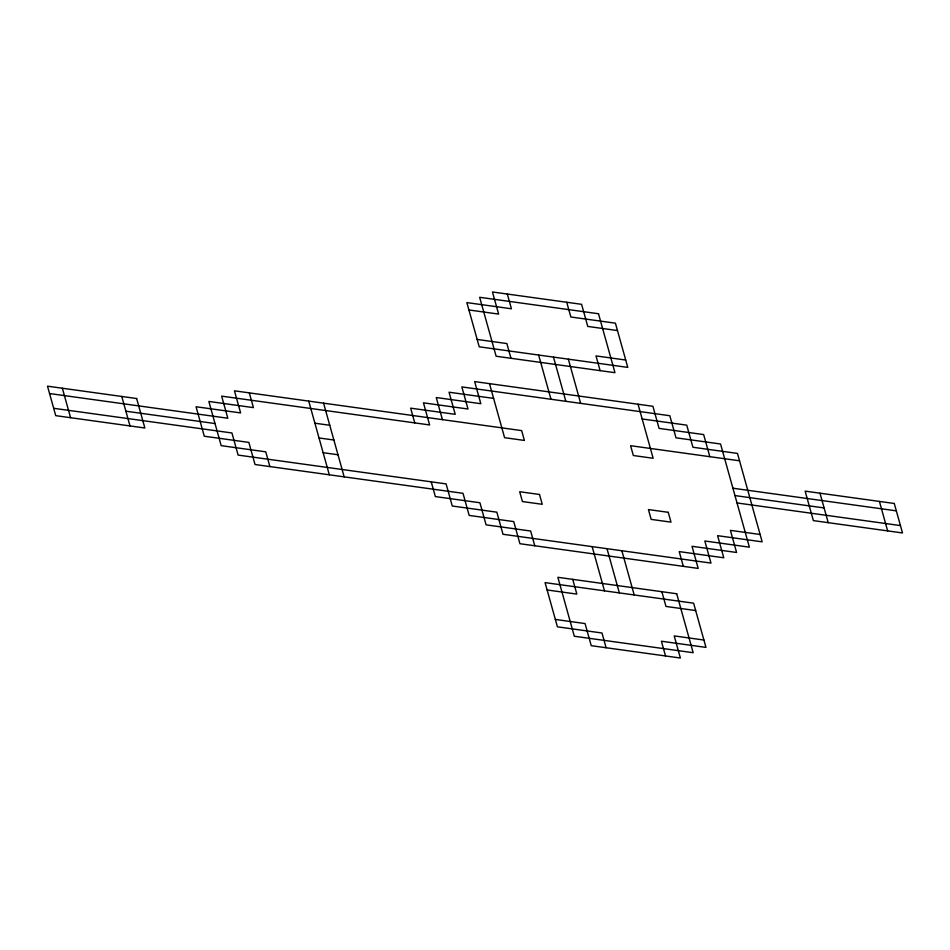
<?xml version="1.0" encoding="UTF-8"?>
<svg xmlns="http://www.w3.org/2000/svg" width="950" height="950" viewBox="0 0 950 950"><rect width="100%" height="100%" fill="white"/><g stroke="black" fill="none" stroke-linecap="round" stroke-linejoin="round"><path stroke-width="1.43" d="M468.92 309.973L498.631 314.082L492.456 291.983L581.59 304.321L587.765 326.432L617.476 330.553M477.149 339.447L506.861 343.556L510.981 358.293M625.706 360.026L595.994 355.906L600.115 370.642M493.62 398.394L449.053 392.219L455.228 414.319L410.661 408.156L414.77 422.892M642.176 418.974L686.743 425.149L692.918 447.248L737.485 453.423L762.173 541.844L717.606 535.681L723.781 557.781L679.214 551.606L683.335 566.342M739.539 460.798L630.598 445.704L633.341 455.525L653.149 458.268L638.056 404.237M314.901 423.213L329.757 425.279M49.554 393.549L227.822 418.238L221.647 396.138L429.626 424.947L423.451 402.836L468.017 409.011L461.843 386.911L669.821 415.72L675.996 437.819L720.563 443.994L749.384 547.164L704.817 540.989L710.98 563.089L503.013 534.28L496.838 512.181L452.271 506.006L446.096 483.894L238.118 455.086L231.942 432.974L53.675 408.286M732.913 488.217L896.325 510.851M125.899 411.207L215.033 423.546M319.022 437.962L333.878 440.016M734.967 495.579L824.101 507.929M737.034 502.954L900.446 525.587M323.131 452.699L337.986 454.753M760.119 534.482L730.408 530.361L736.582 552.472L692.016 546.298L698.191 568.409L519.923 543.709L513.748 521.597L469.181 515.423L463.006 493.323L255.027 464.514L248.852 442.403L204.286 436.228L196.056 406.754L240.623 412.929L234.448 390.818L521.657 430.611L524.4 440.432L504.593 437.689L489.499 383.657M547.129 589.974L576.84 594.094L572.719 579.357M695.685 610.553L665.974 606.444L661.853 591.707M555.358 619.447L585.069 623.568L591.244 645.679L680.378 658.018L674.203 635.918L703.914 640.027M879.415 501.422L887.644 530.896M819.992 493.192L828.222 522.666M709.828 456.677L703.653 434.577L659.086 428.402L652.911 406.291L474.644 381.591L480.819 403.702L436.252 397.527L442.427 419.639M566.734 302.266L570.855 317.003L615.422 323.178L627.772 367.389L479.216 346.809L466.866 302.599L511.433 308.774L507.312 294.037M665.523 655.963L661.402 641.226L705.969 647.401L693.619 603.191L545.062 582.611L557.413 626.822L601.979 632.997L606.1 647.734M568.349 359.159L580.688 403.37M621.858 550.739L634.196 594.961M553.494 357.105L565.832 401.316M607.003 548.684L619.341 592.895M538.638 355.039L550.976 399.261M592.147 546.63L604.485 590.841M534.779 545.763L530.658 531.026L486.091 524.851L479.916 502.752L435.349 496.577L431.241 481.84M323.582 403.168L344.161 476.853M308.726 401.114L329.306 474.798M249.304 392.884L253.424 407.621L208.857 401.446L221.196 445.657L265.762 451.832L269.883 466.569M121.778 396.471L130.007 425.944M62.356 388.229L70.585 417.703M598.5 313.749L479.655 297.291L496.126 356.238L614.971 372.697L598.5 313.749M136.634 398.525L47.5 386.175L55.729 415.649L144.863 427.999L136.634 398.525M894.271 503.476L805.137 491.138L813.366 520.612L902.5 532.95L894.271 503.476M539.493 494.475L519.686 491.732L522.429 501.553L542.236 504.296L539.493 494.475M668.242 512.311L648.434 509.568L651.178 519.389L670.985 522.132L668.242 512.311M676.709 593.762L557.864 577.303L574.322 636.251L693.168 652.709L676.709 593.762"/></g></svg>
